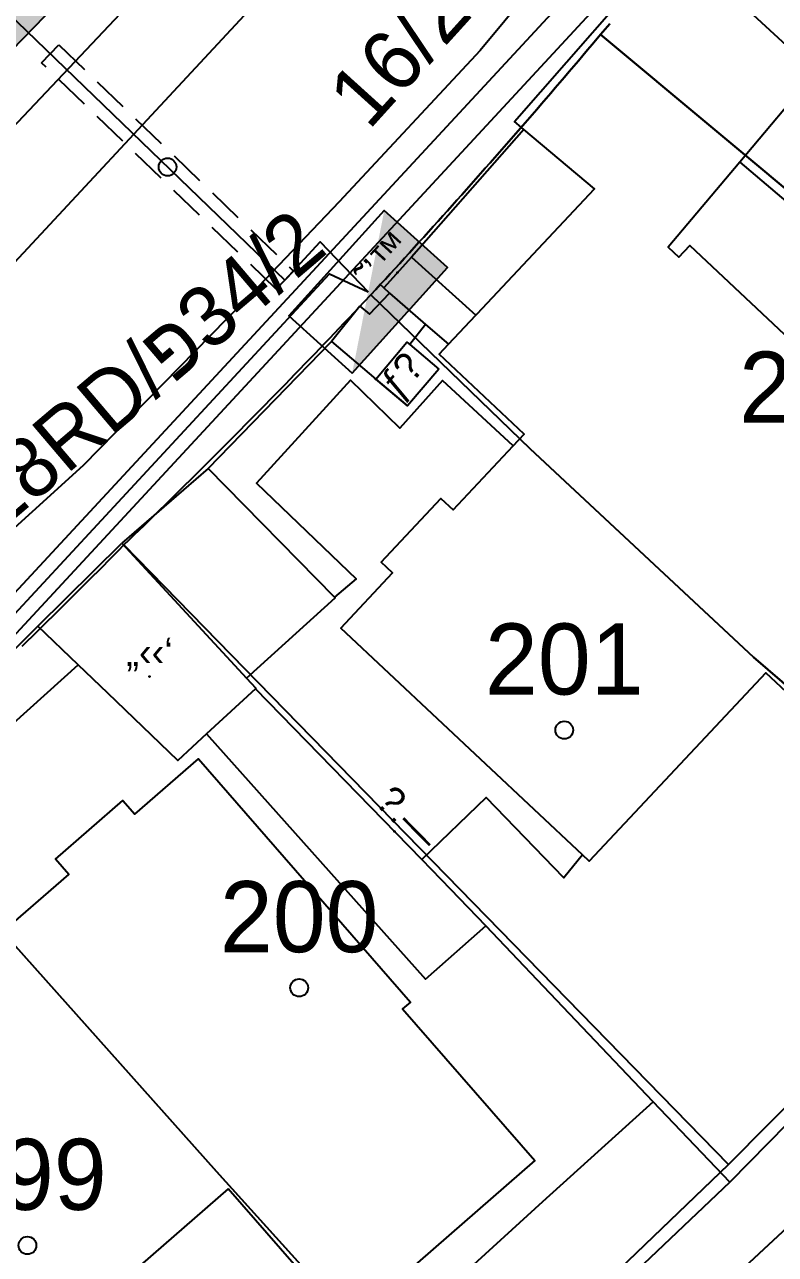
# Model space of a CAD drawing. Header units: metres. Extents: x 218299 to 220222, y 572714 to 574340.
# Drawn here: x 218999.98 to 219021.11, y 573447.91 to 573482.52 of the extents above; entities that cross this region are included whole.
import ezdxf
from ezdxf.enums import TextEntityAlignment as Align

# ---------------------------------------------------------------- set-up
doc = ezdxf.new("R2010")
doc.units = ezdxf.units.M
doc.header["$MEASUREMENT"] = 0
doc.linetypes.add('DASH15', pattern=[1.5, 1, -0.5])
for name, color, linetype in [('1602', 44, 'Continuous'), ('1603', 44, 'Continuous'), ('6091', 102, 'CABLEUNDEXIST03'), ('6151', 102, 'CABLEUNDEXIST03'), ('6261', 7, 'Continuous'), ('6701', 7, 'DASH15'), ('6916', 7, 'Continuous'), ('A_POINTS', 2, 'Continuous'), ('M2200', 253, 'Continuous'), ('M2207', 253, 'Continuous'), ('M2401', 7, 'Continuous'), ('M2404', 7, 'Continuous'), ('M2407', 253, 'Continuous'), ('M2408', 253, 'Continuous'), ('M2412', 253, 'Continuous'), ('M2420', 253, 'Continuous'), ('M2601', 253, 'Continuous'), ('M2602', 253, 'Continuous'), ('M2605', 253, 'Continuous'), ('M2612', 253, 'Continuous')]:
    doc.layers.add(name, color=color, linetype=linetype)
doc.styles.add('HEBTXT', font='HEBTXT')
doc.styles.add('MAVAT_HEBTXT', font='HEBTXT')
doc.linetypes.add('CABLEUNDEXIST03', pattern='A,3.5,[222,elecad.shx,S=0.01,R=0,X=0,Y=0],1.5', length=5)

# ---------------------------------------------------------------- blocks, each defined once
blk = doc.blocks.new('6261')
blk.add_lwpolyline([(-2, -1.2), (2, -1.2), (2, 1.2), (-2, 1.2)], close=True)
at = {"color": 0}
blk.add_solid([(2, 1.2), (-2, -1.2), (2, -1.2)], dxfattribs=at)
at = {"color": 0, "style": 'HEBTXT'}
blk.add_attdef('PIL_NAME', (2.689, 2.418), '', height=1.7, dxfattribs=at)
at = {"style": 'HEBTXT'}
blk.add_attdef('CAMUT_MONIM', (2.489, 0.218), '', height=1.7, dxfattribs=at)
at = {"color": 0, "style": 'HEBTXT', "flags": 1}
for tag, p in [('TYPE', (2.585, -1.773)), ('MAP_TYPE', (2.689, -3.782))]:
    blk.add_attdef(tag, p, '', height=1.7, dxfattribs=at)
blk = doc.blocks.new('6916')
at = {"layer": 'A_POINTS'}
blk.add_circle((0, 0), 0.25, dxfattribs=at)
at = {"color": 0, "style": 'HEBTXT'}
for tag, p in [('HTCH', (0.006, 3.527)), ('PIPE', (0.049, 1.33))]:
    blk.add_attdef(tag, text='', height=1.7, dxfattribs=at).set_placement(p, align=Align.MIDDLE_CENTER)
blk = doc.blocks.new('1603')
at = {"layer": 'A_POINTS'}
blk.add_circle((0, 0), 0.25, dxfattribs=at)
at = {"color": 0, "style": 'HEBTXT'}
blk.add_attdef('PARCEL_NUM', text='', height=2, dxfattribs=at).set_placement((0, 1), align=Align.CENTER)
at = {"color": 0, "style": 'HEBTXT', "flags": 1}
blk.add_attdef('LOT_NUM', text='', height=2, dxfattribs=at).set_placement((0, -2.5), align=Align.CENTER)
blk = doc.blocks.new('M2605')
blk.add_circle((0, 0), 0.025)
at = {"style": 'MAVAT_HEBTXT'}
blk.add_attdef('NAME', text='', height=0.8, dxfattribs=at).set_placement((0, 1.592), align=Align.MIDDLE)
blk = doc.blocks.new('M2612')
blk.add_circle((0, 0), 0.025)
at = {"style": 'MAVAT_HEBTXT'}
blk.add_attdef('NAME', text='', height=0.8, dxfattribs=at).set_placement((0, 1.592), align=Align.MIDDLE)
blk = doc.blocks.new('M2207')
blk.add_circle((0, 0), 0.025)
at = {"style": 'MAVAT_HEBTXT'}
blk.add_attdef('NAME', text='', height=0.8, dxfattribs=at).set_placement((0, 1.592), align=Align.MIDDLE)
blk = doc.blocks.new('M2412')
blk.add_circle((0, 0), 0.025)
at = {"style": 'MAVAT_HEBTXT'}
blk.add_attdef('NAME', text='', height=0.8, dxfattribs=at).set_placement((0, 1.592), align=Align.MIDDLE)
blk = doc.blocks.new('111')
at = {"layer": 'M2200'}
for points in [[(219022.286, 573462.923, 574.68), (219020.846, 573464.275, 574.68), (219015.875, 573458.976, 573.96), (219015.684, 573459.156, 573.96), (219008.881, 573465.538, 573.96), (219010.338, 573467.092, 573.96), (219010.016, 573467.394, 573.96), (219011.698, 573469.187, 573.96), (219012.044, 573468.862, 573.96), (219013.734, 573470.664, 573.96), (219014.046, 573470.996, 573.96), (219011.65, 573473.243, 573.24), (219011.913, 573473.524, 573.254), (219012.681, 573474.343, 573.296), (219012.718, 573474.382, 573.298), (219016.018, 573477.903, 573.48), (219014.033, 573479.571, 573.48), (219013.766, 573479.795, 573.48), (219018.228, 573484.889, 573.48)], [(219018.375, 573484.753, 573.506), (219022.244, 573481.182, 574.2), (219020.115, 573478.653, 573.953), (219018.095, 573476.254, 573.72), (219018.391, 573475.976, 573.84), (219018.703, 573476.308, 573.84), (219021.832, 573473.372, 575.28)]]:
    blk.add_polyline3d(points, dxfattribs=at)
blk.add_polyline3d([(219005.712, 573449.753, 573.12), (219000.18, 573444.929, 572.64), (218993.859, 573452.178, 572.4), (218993.859, 573452.178, 572.4), (218995.444, 573453.56, 572.64), (218995.13, 573453.92, 572.64), (218997.068, 573455.61, 572.64), (218997.38, 573455.253, 572.64), (218999.302, 573456.929, 572.64), (219001.224, 573458.605, 572.64), (219000.852, 573459.032, 572.64), (219002.75, 573460.687, 572.64), (219003.088, 573460.298, 572.64), (219004.873, 573461.854, 572.64), (219010.842, 573455.009, 572.88), (219010.622, 573454.817, 573.12), (219014.342, 573450.552, 573.12), (219009.057, 573445.944, 573.12), (219009.044, 573445.932, 573.12)], close=True, dxfattribs=at)
at = {"layer": 'M2207'}
blk.add_polyline3d([(219002.719, 573467.923, 571.86), (219002.719, 573467.923, 571.86), (219006.224, 573464.132, 572.083), (219006.49, 573463.843, 572.1), (219006.49, 573463.843, 572.1), (219006.478, 573463.832, 572.1), (219005.107, 573462.565, 572.1), (219004.294, 573461.813, 572.1), (219002.324, 573463.704, 571.98), (219001.489, 573464.505, 571.929), (219000.353, 573465.594, 571.86), (219000.353, 573465.594, 571.86)], close=True, dxfattribs=at)
at = {"layer": 'M2401'}
for points in [[(219016.23, 573485.923, 571.294), (219012.803, 573481.797, 570.814), (219008.832, 573477.534, 570.574), (219006.563, 573475.153, 570.334), (219004.337, 573472.868, 570.094), (219001.628, 573470.113, 569.701), (218998.755, 573467.508, 569.494), (218994.755, 573463.79, 569.254), (218994.077, 573464.413, 569.215), (218993.074, 573464.235, 569.215), (218992.382, 573463.709, 569.21), (218992.093, 573462.634, 569.108), (218992.807, 573461.986, 569.108), (218991.208, 573460.596, 568.894), (218987.639, 573457.607, 568.414), (218982.977, 573453.96, 567.934), (218979.944, 573451.741, 567.454), (218974.942, 573448.167, 567.454), (218973.175, 573448.663, 567.454), (218969.119, 573446.08, 567.334)], [(218955.66, 573445.512, 567.214), (218961.036, 573448.525, 567.094), (218966.605, 573452.092, 567.214), (218971.921, 573455.908, 567.454), (218977.235, 573460.012, 567.814), (218982.218, 573463.794, 568.054), (218987.541, 573468.146, 568.774), (218991.778, 573471.962, 569.134), (218996.745, 573476.675, 569.614), (218999.794, 573479.775, 569.854), (219004.282, 573484.541, 570.454)]]:
    blk.add_polyline3d(points, dxfattribs=at)
at = {"layer": 'M2404'}
for points in [[(219016.23, 573485.923, 571.294), (219012.803, 573481.797, 570.814), (219008.832, 573477.534, 570.574), (219006.563, 573475.153, 570.334), (219004.337, 573472.868, 570.094), (219001.628, 573470.113, 569.701), (218998.755, 573467.508, 569.494), (218994.755, 573463.79, 569.254), (218994.077, 573464.413, 569.215), (218993.074, 573464.235, 569.215), (218992.382, 573463.709, 569.21), (218992.093, 573462.634, 569.108), (218992.807, 573461.986, 569.108), (218991.208, 573460.596, 568.894), (218987.639, 573457.607, 568.414), (218982.977, 573453.96, 567.934), (218979.944, 573451.741, 567.454), (218974.942, 573448.167, 567.454), (218973.175, 573448.663, 567.454), (218969.119, 573446.08, 567.334)], [(218955.66, 573445.512, 567.214), (218961.036, 573448.525, 567.094), (218966.605, 573452.092, 567.214), (218971.921, 573455.908, 567.454), (218977.235, 573460.012, 567.814), (218982.218, 573463.794, 568.054), (218987.541, 573468.146, 568.774), (218991.778, 573471.962, 569.134), (218996.745, 573476.675, 569.614), (218999.794, 573479.775, 569.854), (219004.282, 573484.541, 570.454)]]:
    blk.add_polyline3d(points, dxfattribs=at)
at = {"layer": 'M2407'}
for points in [[(219013.734, 573470.664, 571.455), (219011.743, 573472.509, 571.275), (219010.545, 573471.164, 571.275), (219009.158, 573472.511, 571.275), (219006.507, 573469.619, 571.275), (219009.316, 573466.925, 571.365), (219008.707, 573466.405, 571.275)], [(218997.749, 573461.137, 570.03), (219001.489, 573464.505, 570.03)], [(219005.107, 573462.565, 570.195), (219011.261, 573455.657, 570.105), (219012.959, 573457.154, 570.105)], [(219015.684, 573459.156, 571.455), (219015.16, 573458.505, 571.455), (219012.972, 573460.769, 571.455), (219011.161, 573459.022, 571.275)], [(219017.671, 573452.206, 569.925), (219014.554, 573449.388, 569.925), (219012.299, 573447.326, 569.925), (219012.775, 573446.821, 569.925)]]:
    blk.add_polyline3d(points, dxfattribs=at)
at = {"layer": 'M2408'}
for points in [[(219009.419, 573474.601, 570.45), (219008.618, 573473.604, 570.45)], [(219005.149, 573470.028, 569.91), (219002.719, 573467.923, 569.73)]]:
    blk.add_polyline3d(points, dxfattribs=at)
at = {"layer": 'M2412'}
blk.add_polyline3d([(219011.642, 573472.822, 571.245), (219010.756, 573471.79, 571.245), (219009.867, 573472.544, 570.525), (219010.744, 573473.582, 570.525), (219010.823, 573473.52, 570.583)], close=True, dxfattribs=at)
at = {"layer": 'M2420', "linetype": 'Continuous', "lineweight": -3}
blk.add_lwpolyline([(218778.789, 573430.643), (218823.5, 573420), (218850.7, 573416.62), (218872.91, 573416.69), (218902.91, 573421.31), (218924.8, 573428), (218952.3, 573439.38), (218956.3, 573441.88), (218980.91, 573457.81), (218995.09, 573470.88), (219024.2, 573502.19), (219042.09, 573537.19), (219043.91, 573540.62), (219049.7, 573557.12), (219054.59, 573574.81), (219057.41, 573589.69), (219057.5, 573620.62), (219058, 573628.19), (219058.7, 573640.38), (219046.5, 573689.62), (219028.09, 573726.31)], dxfattribs=at)
at = {"layer": 'M2601'}
blk.add_polyline3d([(219010.248, 573474.963, 572.595), (219011.263, 573474.086, 572.595), (219011.913, 573473.524, 572.595)], dxfattribs=at)
at = {"layer": 'M2602'}
for points in [[(219009.419, 573474.601, 571.965), (219009.419, 573474.601, 571.965), (219009.69, 573474.377, 571.965), (219010.248, 573474.963, 571.965), (219010.248, 573474.963, 571.965), (219010.089, 573475.113, 571.965), (219009.981, 573475.215, 571.965)], [(219011.263, 573474.086, 571.515), (219010.823, 573473.52, 571.515), (219010.823, 573473.52, 571.515), (219011.642, 573472.822, 571.515), (219011.642, 573472.822, 571.515)]]:
    blk.add_polyline3d(points, dxfattribs=at)
at = {"layer": 'M2605'}
for points in [[(219014.033, 573479.571, 571.605), (219010.87, 573475.976, 571.605), (219010.87, 573475.976, 571.605), (219012.681, 573474.343, 571.605)], [(219020.115, 573478.653, 572.505), (219032.142, 573468.442, 572.505), (219032.517, 573468.123, 572.505)], [(219006.224, 573464.132, 571.305), (219008.719, 573466.393, 571.305), (219008.707, 573466.405, 571.305), (219005.149, 573470.028, 571.305), (219005.149, 573470.028, 571.305), (219008.618, 573473.604, 571.305), (219008.618, 573473.604, 571.305), (219009.867, 573472.544, 571.305), (219010.756, 573471.79, 571.305)], [(219035.092, 573466.026, 571.455), (219028.641, 573458.915, 571.305), (219027.886, 573458.145, 571.305), (219019.831, 573449.938, 571.305), (219019.831, 573449.938, 571.305), (219017.671, 573452.206, 571.305), (219012.959, 573457.154, 571.305), (219011.981, 573458.181, 571.305), (219011.161, 573459.022, 571.305), (219006.478, 573463.832, 571.305)], [(218999.027, 573459.615, 570.03), (218999.027, 573459.615, 570.03), (218997.985, 573460.859, 570.03), (218997.749, 573461.137, 570.03), (218996.907, 573462.129, 570.03), (218996.907, 573462.129, 570.03), (219000.353, 573465.594, 570.03)], [(219019.831, 573449.938, 569.73), (219014.042, 573444.445, 569.73), (219007.687, 573438.667, 569.73), (219003.56, 573435.308, 569.73), (219003.56, 573435.308, 569.73), (218994.977, 573446.506, 569.86), (218994.536, 573447.082, 569.867), (218993.649, 573448.239, 569.88), (218991.942, 573450.315, 569.88), (218993.859, 573452.178, 569.88), (218990.548, 573456.778, 569.88), (218990.548, 573456.778, 569.88), (218995.392, 573460.714, 569.88), (218995.392, 573460.714, 569.88)]]:
    blk.add_polyline3d(points, dxfattribs=at)
at = {"layer": 'M2612'}
blk.add_polyline3d([(219010.87, 573475.976, 572.055), (219010.089, 573475.113, 572.055)], dxfattribs=at)
at = {"layer": 'M2207'}
ref = blk.add_blockref('M2207', (219003.498, 573464.172), dxfattribs=dict(at, xscale=0.5, yscale=0.5, zscale=0.5))
ref.add_attrib('NAME', '„‹‹‘', dxfattribs={"layer": '0', "height": 0.8, "style": 'MAVAT_HEBTXT'}).set_placement((219003.498, 573464.797), align=Align.MIDDLE)
at = {"layer": 'M2412'}
ref = blk.add_blockref('M2412', (219009.87, 573472.547), dxfattribs=dict(at, xscale=0.5, yscale=0.5, zscale=0.5))
ref.add_attrib('NAME', 'ƒ\x8e', dxfattribs={"layer": '0', "height": 0.8, "rotation": 49.8446, "style": 'MAVAT_HEBTXT'}).set_placement((219010.662, 573472.592), align=Align.MIDDLE)
at = {"layer": 'M2605'}
ref = blk.add_blockref('M2605', (219010.39, 573459.814), dxfattribs=dict(at, xscale=0.5, yscale=0.5, zscale=0.5))
ref.add_attrib('NAME', '\x9a.—', dxfattribs={"layer": '0', "height": 0.8, "rotation": 314.4793, "style": 'MAVAT_HEBTXT'}).set_placement((219010.783, 573460.2), align=Align.MIDDLE)
at = {"layer": 'M2612'}
ref = blk.add_blockref('M2612', (219010.479, 573475.545), dxfattribs=dict(at, xscale=0.5, yscale=0.5, zscale=0.5))
ref.add_attrib('NAME', '˜’™', dxfattribs={"layer": '0', "height": 0.8, "rotation": 47.8732, "style": 'MAVAT_HEBTXT'}).set_placement((219010.071, 573475.914), align=Align.MIDDLE)

msp = doc.modelspace()

# ---------------------------------------------------------------- linework, layer by layer
at = {"layer": '1602'}
for points in [[(219027.29, 573485.97), (219034.14, 573480.75), (219042.25, 573475.09), (219035.1, 573466.47), (219016.19, 573482.24), (219016.3218, 573482.3904), (219016.4535, 573482.541)], [(219016.4535, 573482.541), (219016.3218, 573482.3904), (219016.19, 573482.24), (219015.9555, 573481.9619), (219015.8263, 573481.8092), (219015.6971, 573481.6566), (219015.5676, 573481.5041), (219015.4381, 573481.3518), (219015.3083, 573481.1995), (219015.1785, 573481.0474), (219015.0485, 573480.8955), (219014.9183, 573480.7436), (219014.788, 573480.5919), (219014.6575, 573480.4403), (219014.5269, 573480.2888), (219014.3962, 573480.1375), (219014.2653, 573479.9862), (219014.1343, 573479.8351), (219014.0031, 573479.6842), (219013.8718, 573479.5333), (219013.7403, 573479.3826), (219013.6087, 573479.232), (219013.477, 573479.0815), (219013.3451, 573478.9312), (219013.2131, 573478.7809), (219013.0809, 573478.6309), (219012.9486, 573478.4809), (219012.8161, 573478.331), (219012.6835, 573478.1813), (219012.5507, 573478.0317), (219012.4178, 573477.8823), (219012.2848, 573477.733), (219012.1516, 573477.5838), (219012.0183, 573477.4347), (219011.8848, 573477.2857), (219011.7512, 573477.1369), (219011.6174, 573476.9882), (219011.4835, 573476.8396), (219011.3495, 573476.6912), (219011.2153, 573476.5429), (219011.081, 573476.3947), (219010.9465, 573476.2467), (219010.8119, 573476.0987), (219010.6772, 573475.9509), (219010.5423, 573475.8033), (219010.4073, 573475.6557), (219010.2721, 573475.5083), (219010.1368, 573475.3611), (219010.0013, 573475.2139), (219009.8657, 573475.0669), (219009.73, 573474.92), (219009.5286, 573474.7064), (219009.3912, 573474.5611), (219009.2537, 573474.4158), (219009.1161, 573474.2707), (219008.9783, 573474.1258), (219008.8404, 573473.981), (219008.7023, 573473.8363), (219008.5641, 573473.6917), (219008.4257, 573473.5473), (219008.2873, 573473.403), (219008.1486, 573473.2588), (219008.0099, 573473.1148), (219007.871, 573472.9709), (219007.7319, 573472.8271), (219007.5928, 573472.6835), (219007.4535, 573472.54), (219007.314, 573472.3966), (219007.1744, 573472.2534), (219007.0347, 573472.1103), (219006.8948, 573471.9673), (219006.7548, 573471.8245), (219006.6147, 573471.6818), (219006.4745, 573471.5392), (219006.334, 573471.3968), (219006.1935, 573471.2545), (219006.0528, 573471.1123), (219005.912, 573470.9703), (219005.7711, 573470.8284), (219005.63, 573470.6866), (219005.4888, 573470.545), (219005.3474, 573470.4035), (219005.2059, 573470.2622), (219005.0643, 573470.1209), (219004.9225, 573469.9799), (219004.7806, 573469.8389), (219004.6386, 573469.6981), (219004.4964, 573469.5574), (219004.3541, 573469.4169), (219004.2117, 573469.2765), (219004.0691, 573469.1362), (219003.9264, 573468.9961), (219003.7836, 573468.8561), (219003.6406, 573468.7163), (219003.4975, 573468.5765), (219003.3543, 573468.437), (219003.2109, 573468.2975), (219003.0674, 573468.1582), (219002.9238, 573468.019), (219002.78, 573467.88), (219002.6127, 573467.7106), (219002.4721, 573467.5684), (219002.3313, 573467.4263), (219002.1903, 573467.2844), (219002.0493, 573467.1426), (219001.9081, 573467.001), (219001.7667, 573466.8595), (219001.6253, 573466.7181), (219001.4837, 573466.5769), (219001.3419, 573466.4358), (219001.2, 573466.2948), (219001.058, 573466.154), (219000.9159, 573466.0133), (219000.7736, 573465.8727), (219000.6312, 573465.7323), (219000.4886, 573465.592), (219000.3459, 573465.4519), (219000.2031, 573465.3119), (219000.0602, 573465.172), (218999.9171, 573465.0323)], [(219027.76, 573458.47), (219020.5, 573464.72), (219014.21, 573470.58), (219009.73, 573474.92), (219009.8657, 573475.0669), (219010.0013, 573475.2139), (219010.1368, 573475.3611), (219010.2721, 573475.5083), (219010.4073, 573475.6557), (219010.5423, 573475.8033), (219010.6772, 573475.9509), (219010.8119, 573476.0987), (219010.9465, 573476.2467), (219011.081, 573476.3947), (219011.2153, 573476.5429), (219011.3495, 573476.6912), (219011.4835, 573476.8396), (219011.6174, 573476.9882), (219011.7512, 573477.1369), (219011.8848, 573477.2857), (219012.0183, 573477.4347), (219012.1516, 573477.5838), (219012.2848, 573477.733), (219012.4178, 573477.8823), (219012.5507, 573478.0317), (219012.6835, 573478.1813), (219012.8161, 573478.331), (219012.9486, 573478.4809), (219013.0809, 573478.6309), (219013.2131, 573478.7809), (219013.3451, 573478.9312), (219013.477, 573479.0815), (219013.6087, 573479.232), (219013.7403, 573479.3826), (219013.8718, 573479.5333), (219014.0031, 573479.6842), (219014.1343, 573479.8351), (219014.2653, 573479.9862), (219014.3962, 573480.1375), (219014.5269, 573480.2888), (219014.6575, 573480.4403), (219014.788, 573480.5919), (219014.9183, 573480.7436), (219015.0485, 573480.8955), (219015.1785, 573481.0474), (219015.3083, 573481.1995), (219015.4381, 573481.3518), (219015.5676, 573481.5041), (219015.6971, 573481.6566), (219015.8263, 573481.8092), (219015.9555, 573481.9619), (219016.19, 573482.24), (219035.1, 573466.47)], [(219024.295, 573454.979), (219019.79, 573450.44), (219002.78, 573467.88), (219002.9238, 573468.019), (219003.0674, 573468.1582), (219003.2109, 573468.2975), (219003.3543, 573468.437), (219003.4975, 573468.5765), (219003.6406, 573468.7163), (219003.7836, 573468.8561), (219003.9264, 573468.9961), (219004.0691, 573469.1362), (219004.2117, 573469.2765), (219004.3541, 573469.4169), (219004.4964, 573469.5574), (219004.6386, 573469.6981), (219004.7806, 573469.8389), (219004.9225, 573469.9799), (219005.0643, 573470.1209), (219005.2059, 573470.2622), (219005.3474, 573470.4035), (219005.4888, 573470.545), (219005.63, 573470.6866), (219005.7711, 573470.8284), (219005.912, 573470.9703), (219006.0528, 573471.1123), (219006.1935, 573471.2545), (219006.334, 573471.3968), (219006.4745, 573471.5392), (219006.6147, 573471.6818), (219006.7548, 573471.8245), (219006.8948, 573471.9673), (219007.0347, 573472.1103), (219007.1744, 573472.2534), (219007.314, 573472.3966), (219007.4535, 573472.54), (219007.5928, 573472.6835), (219007.7319, 573472.8271), (219007.871, 573472.9709), (219008.0099, 573473.1148), (219008.1486, 573473.2588), (219008.2873, 573473.403), (219008.4257, 573473.5473), (219008.5641, 573473.6917), (219008.7023, 573473.8363), (219008.8404, 573473.981), (219008.9783, 573474.1258), (219009.1161, 573474.2707), (219009.2537, 573474.4158), (219009.3912, 573474.5611), (219009.5286, 573474.7064), (219009.73, 573474.92), (219014.21, 573470.58), (219020.5, 573464.72), (219027.76, 573458.47)], [(218999.9171, 573465.0323), (219000.0602, 573465.172), (219000.2031, 573465.3119), (219000.3459, 573465.4519), (219000.4886, 573465.592), (219000.6312, 573465.7323), (219000.7736, 573465.8727), (219000.9159, 573466.0133), (219001.058, 573466.154), (219001.2, 573466.2948), (219001.3419, 573466.4358), (219001.4837, 573466.5769), (219001.6253, 573466.7181), (219001.7667, 573466.8595), (219001.9081, 573467.001), (219002.0493, 573467.1426), (219002.1903, 573467.2844), (219002.3313, 573467.4263), (219002.4721, 573467.5684), (219002.6127, 573467.7106), (219002.78, 573467.88), (219019.79, 573450.44), (219015.08, 573445.92)], [(219011.98, 573442.94), (219005.38, 573450.24), (218999.65, 573456.67)], [(218999.65, 573456.67), (219005.38, 573450.24), (219011.98, 573442.94)]]:
    msp.add_lwpolyline(points, dxfattribs=at)
for points in [[(219006.19, 573434.6), (219012.76, 573419.53), (219010.468, 573418.531), (219003.264, 573435.057), (219011.98, 573442.94), (219015.08, 573445.92), (219019.79, 573450.44), (219024.295, 573454.979), (219026.52, 573452.77), (219024.98, 573452.12), (219021.44, 573448.67), (219016.69, 573444.25), (219013.45, 573441.17)], [(219026.52, 573452.77), (219036.74, 573429.55), (219025.31, 573424.85), (219022.663, 573431.109), (219019.285, 573438.999), (219016.69, 573444.25), (219021.44, 573448.67), (219024.98, 573452.12)]]:
    msp.add_lwpolyline(points, close=True, dxfattribs=at)
at = {"layer": '6091'}
msp.add_lwpolyline([(218962.9269, 573434.4798), (218962.9266, 573434.4421), (218962.9913, 573434.4413), (218962.9865, 573434.8513), (218962.7468, 573434.8498), (218963.1952, 573436.1135), (218963.8222, 573437.2988), (218964.6145, 573438.3807), (218965.5553, 573439.3361), (218977.9958, 573448.2141), (218997.3971, 573462.8628), (219017.4389, 573484.5054)], dxfattribs=at)
at = {"layer": '6151'}
for points in [[(218962.6469, 573434.4798), (218962.6428, 573434.4251), (218962.3727, 573434.4243), (218962.3808, 573434.7906), (218962.6, 573434.789), (218962.6379, 573434.8498), (218962.3638, 573436.4065), (218963.4724, 573438.3902), (218965.0585, 573439.9644), (218977.5223, 573448.859), (218996.8584, 573463.4585), (219016.8248, 573485.0197), (219020.9138, 573490.4324), (219022.2564, 573489.5723)], [(218999.2248, 573483.1249), (219007.3088, 573475.3323), (219008.3028, 573476.4057), (219009.654, 573475.0037)], [(218995.2497, 573460.8591), (218994.9349, 573461.5049), (218997.1278, 573463.1606), (219008.5609, 573475.507), (219009.654, 573475.0037)]]:
    msp.add_lwpolyline(points, dxfattribs=at)
at = {"layer": '6701'}
msp.add_lwpolyline([(219007.552, 573475.584), (219007.066, 573475.08), (219000.462, 573481.446), (219000.948, 573481.95)], close=True, dxfattribs=at)

# ---------------------------------------------------------------- block references
msp.add_blockref('111', (0, 0))
at = {"layer": '1603'}
for p, values in [((219022.3208, 573470.3184), {'PARCEL_NUM': '202'}), ((219015.1711, 573462.6671), {'PARCEL_NUM': '201'}), ((219007.7112, 573455.4148), {'PARCEL_NUM': '200'}), ((219000.0635, 573448.1625), {'PARCEL_NUM': '199'})]:
    msp.add_blockref('1603', p, dxfattribs=at).add_auto_attribs(values)
at = {"layer": '6261'}
ref = msp.add_blockref('6261', (218999.2248, 573483.1249), dxfattribs=dict(at, rotation=45.79999999998586))
ref.add_attrib('PIL_NAME', '16/218RD/פ34/3/1', (218999.4011, 573487.6412), dxfattribs={"layer": '0', "color": 0, "height": 1.7, "rotation": 45.8, "style": 'HEBTXT'})
ref = msp.add_blockref('6261', (219009.654, 573475.0037), dxfattribs=dict(at, rotation=47.86999999998523))
ref.add_attrib('PIL_NAME', '16/218RD/פ34/3', (219009.6671, 573479.5234), dxfattribs={"layer": '0', "color": 0, "height": 1.7, "rotation": 47.87, "style": 'HEBTXT'})
ref = msp.add_blockref('6261', (218995.2497, 573460.8591), dxfattribs=dict(at, rotation=40.33999999998755))
ref.add_attrib('PIL_NAME', '16/218RD/פ34/2', (218995.855, 573465.3381), dxfattribs={"layer": '0', "color": 0, "height": 1.7, "rotation": 40.34, "style": 'HEBTXT'})
at = {"layer": '6916', "rotation": 316.0513}
msp.add_blockref('6916', (219004.007, 573478.515), dxfattribs=at)

doc.saveas('drawing.dxf')
